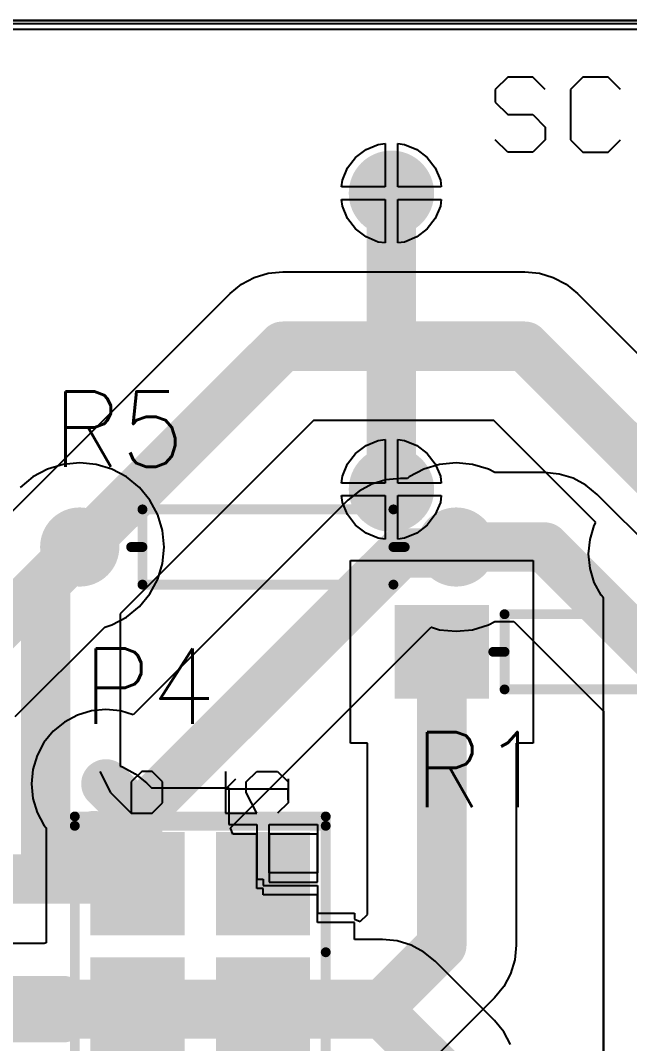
# Paper-space layout 'Bloco da legenda ISO A3' of a CAD drawing. Header units: millimetres. Extents: x 0 to 420, y 0 to 297.
# Drawn here: x 236.73 to 249.06, y 94.66 to 115.39 of the extents above; entities that cross this region are included whole.
import ezdxf

# ---------------------------------------------------------------- set-up
doc = ezdxf.new("R2010")
doc.units = ezdxf.units.MM
for name, color, linetype in [('1', 7, 'Continuous'), ('BottomLayer', 5, 'Continuous'), ('BottomSolder', 6, 'Continuous'), ('MultiLayer', 9, 'Continuous'), ('PadHoleLayer', 156, 'Continuous'), ('TopLayer', 1, 'Continuous'), ('TopOverlay', 40, 'Continuous'), ('TopSolder', 216, 'Continuous')]:
    doc.layers.add(name, color=color, linetype=linetype)
doc.styles.get("Standard").update_dxf_attribs({"font": 'simplex.shx'})

# ---------------------------------------------------------------- blocks, each defined once
blk = doc.blocks.new('HDR2X3_8')
at = {"layer": 'BottomLayer'}
for points in [[(-0.85, 1.69), (0.85, 1.69), (-0.85, 3.39), (0.85, 3.39)], [(1.69, 1.69), (3.39, 1.69), (1.69, 3.39), (3.39, 3.39)], [(4.23, 1.69), (5.93, 1.69), (4.23, 3.39), (5.93, 3.39)], [(-0.85, -0.85), (0.85, -0.85), (-0.85, 0.85), (0.85, 0.85)], [(1.69, -0.85), (3.39, -0.85), (1.69, 0.85), (3.39, 0.85)], [(4.23, -0.85), (5.93, -0.85), (4.23, 0.85), (5.93, 0.85)]]:
    blk.add_solid(points, dxfattribs=at)
at = {"layer": 'BottomSolder'}
for points in [[(-0.952, 1.588), (0.952, 1.588), (-0.952, 3.492), (0.952, 3.492)], [(1.588, 1.588), (3.492, 1.588), (1.588, 3.492), (3.492, 3.492)], [(4.128, 1.588), (6.032, 1.588), (4.128, 3.492), (6.032, 3.492)], [(-0.952, -0.952), (0.952, -0.952), (-0.952, 0.952), (0.952, 0.952)], [(1.588, -0.952), (3.492, -0.952), (1.588, 0.952), (3.492, 0.952)], [(4.128, -0.952), (6.032, -0.952), (4.128, 0.952), (6.032, 0.952)]]:
    blk.add_solid(points, dxfattribs=at)
at = {"layer": 'MultiLayer'}
for points in [[(-0.85, 1.69), (0.85, 1.69), (-0.85, 3.39), (0.85, 3.39)], [(1.69, 1.69), (3.39, 1.69), (1.69, 3.39), (3.39, 3.39)], [(4.23, 1.69), (5.93, 1.69), (4.23, 3.39), (5.93, 3.39)], [(-0.85, -0.85), (0.85, -0.85), (-0.85, 0.85), (0.85, 0.85)], [(1.69, -0.85), (3.39, -0.85), (1.69, 0.85), (3.39, 0.85)], [(4.23, -0.85), (5.93, -0.85), (4.23, 0.85), (5.93, 0.85)]]:
    blk.add_solid(points, dxfattribs=at)
at = {"layer": 'PadHoleLayer', "const_width": 0.6}
for points in [[(-0.3, 2.54, 1), (0.3, 2.54, 1)], [(2.24, 2.54, 1), (2.84, 2.54, 1)], [(4.78, 2.54, 1), (5.38, 2.54, 1)], [(-0.3, 0, 1), (0.3, 0, 1)], [(2.24, 0, 1), (2.84, 0, 1)], [(4.78, 0, 1), (5.38, 0, 1)]]:
    blk.add_lwpolyline(points, format="xyb", close=True, dxfattribs=at)
at = {"layer": 'TopLayer'}
for points in [[(-0.85, 1.69), (0.85, 1.69), (-0.85, 3.39), (0.85, 3.39)], [(1.69, 1.69), (3.39, 1.69), (1.69, 3.39), (3.39, 3.39)], [(4.23, 1.69), (5.93, 1.69), (4.23, 3.39), (5.93, 3.39)], [(-0.85, -0.85), (0.85, -0.85), (-0.85, 0.85), (0.85, 0.85)], [(1.69, -0.85), (3.39, -0.85), (1.69, 0.85), (3.39, 0.85)], [(4.23, -0.85), (5.93, -0.85), (4.23, 0.85), (5.93, 0.85)]]:
    blk.add_solid(points, dxfattribs=at)
at = {"layer": 'TopOverlay'}
for p, q in [((7.45, 3.302), (7.027, 3.09)), ((7.027, 3.09), (6.604, 2.667)), ((6.604, 2.667), (6.604, 2.244)), ((7.239, 2.667), (6.604, 2.667)), ((7.45, 2.455), (7.239, 2.667)), ((7.45, 2.244), (7.45, 2.455)), ((6.604, 2.244), (6.816, 2.032)), ((7.239, 2.032), (7.45, 2.244)), ((6.816, 2.032), (7.239, 2.032)), ((-1.82, 0.762), (-2.032, 0.55)), ((-1.82, -0.508), (-1.82, 0.762)), ((7.45, 0.762), (6.604, 0.762)), ((6.604, 0.762), (6.604, 0.127)), ((6.604, 0.127), (7.027, 0.338)), ((7.027, 0.338), (7.239, 0.338)), ((7.239, 0.338), (7.45, 0.127)), ((7.45, 0.127), (7.45, -0.296)), ((6.816, -0.508), (6.604, -0.296)), ((7.45, -0.296), (7.239, -0.508)), ((-2.032, -0.508), (-1.609, -0.508)), ((-1.609, -0.508), (-1.82, -0.508)), ((7.239, -0.508), (6.816, -0.508))]:
    blk.add_line(p, q, dxfattribs=at)
at = {"layer": 'TopOverlay', "const_width": 0.2}
for points in [[(-1.27, 3.81), (-1.27, -1.27)], [(-1.27, 3.81), (6.35, 3.81)], [(6.35, 3.81), (6.35, -1.27)], [(-1.27, -1.27), (6.35, -1.27)], [(1.482, -1.27), (6.35, -1.27)]]:
    blk.add_lwpolyline(points, dxfattribs=at)
at = {"layer": 'TopOverlay', "const_width": 0.1}
for points in [[(-1.32, 3.81, 1), (-1.22, 3.81, 1)], [(-1.32, 3.81, 1), (-1.22, 3.81, 1)], [(6.3, 3.81, 1), (6.4, 3.81, 1)], [(6.3, 3.81, 1), (6.4, 3.81, 1)], [(-1.32, -1.27, 1), (-1.22, -1.27, 1)], [(-1.32, -1.27, 1), (-1.22, -1.27, 1)], [(1.432, -1.27, 1), (1.532, -1.27, 1)], [(6.3, -1.27, 1), (6.4, -1.27, 1)], [(6.3, -1.27, 1), (6.4, -1.27, 1)], [(6.3, -1.27, 1), (6.4, -1.27, 1)]]:
    blk.add_lwpolyline(points, format="xyb", close=True, dxfattribs=at)
at = {"layer": 'TopSolder'}
for points in [[(-0.952, 1.588), (0.952, 1.588), (-0.952, 3.492), (0.952, 3.492)], [(1.588, 1.588), (3.492, 1.588), (1.588, 3.492), (3.492, 3.492)], [(4.128, 1.588), (6.032, 1.588), (4.128, 3.492), (6.032, 3.492)], [(-0.952, -0.952), (0.952, -0.952), (-0.952, 0.952), (0.952, 0.952)], [(1.588, -0.952), (3.492, -0.952), (1.588, 0.952), (3.492, 0.952)], [(4.128, -0.952), (6.032, -0.952), (4.128, 0.952), (6.032, 0.952)]]:
    blk.add_solid(points, dxfattribs=at)
blk = doc.blocks.new('AXIAL_0_3_18')
at = {"layer": 'BottomLayer', "const_width": 0.7}
for points in [[(-4.16, 0, 1), (-3.46, 0, 1)], [(3.46, 0, 1), (4.16, 0, 1)]]:
    blk.add_lwpolyline(points, format="xyb", close=True, dxfattribs=at)
at = {"layer": 'BottomSolder', "const_width": 0.802}
for points in [[(-4.211, 0, 1), (-3.409, 0, 1)], [(3.409, 0, 1), (4.211, 0, 1)]]:
    blk.add_lwpolyline(points, format="xyb", close=True, dxfattribs=at)
at = {"layer": 'MultiLayer', "const_width": 0.7}
for points in [[(-4.16, 0, 1), (-3.46, 0, 1)], [(3.46, 0, 1), (4.16, 0, 1)]]:
    blk.add_lwpolyline(points, format="xyb", close=True, dxfattribs=at)
at = {"layer": 'PadHoleLayer', "const_width": 0.425}
for points in [[(-4.023, 0, 1), (-3.598, 0, 1)], [(3.597, 0, 1), (4.022, 0, 1)]]:
    blk.add_lwpolyline(points, format="xyb", close=True, dxfattribs=at)
at = {"layer": 'TopLayer', "const_width": 0.7}
for points in [[(-4.16, 0, 1), (-3.46, 0, 1)], [(3.46, 0, 1), (4.16, 0, 1)]]:
    blk.add_lwpolyline(points, format="xyb", close=True, dxfattribs=at)
at = {"layer": 'TopOverlay', "const_width": 0.2}
for points in [[(2.54, 0.762), (-2.54, 0.762)], [(-2.54, 0.762), (-2.54, -0.762)], [(2.54, 0.762), (2.54, 0)], [(-2.54, 0), (-2.769, 0)], [(2.54, 0), (2.54, -0.762)], [(2.769, 0), (2.54, 0)], [(2.54, -0.762), (-2.54, -0.762)]]:
    blk.add_lwpolyline(points, dxfattribs=at)
at = {"layer": 'TopOverlay', "const_width": 0.1}
for points in [[(-2.59, 0.762, 1), (-2.49, 0.762, 1)], [(-2.59, 0.762, 1), (-2.49, 0.762, 1)], [(2.49, 0.762, 1), (2.59, 0.762, 1)], [(2.49, 0.762, 1), (2.59, 0.762, 1)], [(-2.819, 0, 1), (-2.719, 0, 1)], [(-2.59, 0, 1), (-2.49, 0, 1)], [(2.49, 0, 1), (2.59, 0, 1)], [(2.49, 0, 1), (2.59, 0, 1)], [(2.49, 0, 1), (2.59, 0, 1)], [(2.719, 0, 1), (2.819, 0, 1)], [(-2.59, -0.762, 1), (-2.49, -0.762, 1)], [(-2.59, -0.762, 1), (-2.49, -0.762, 1)], [(2.49, -0.762, 1), (2.59, -0.762, 1)], [(2.49, -0.762, 1), (2.59, -0.762, 1)]]:
    blk.add_lwpolyline(points, format="xyb", close=True, dxfattribs=at)
at = {"layer": 'TopSolder', "const_width": 0.802}
for points in [[(-4.211, 0, 1), (-3.409, 0, 1)], [(3.409, 0, 1), (4.211, 0, 1)]]:
    blk.add_lwpolyline(points, format="xyb", close=True, dxfattribs=at)
blk = doc.blocks.new('AXIAL_0_3_11')
at = {"layer": 'BottomLayer'}
for points in [[(-4.66, -0.85), (-2.96, -0.85), (-4.66, 0.85), (-2.96, 0.85)], [(2.96, -0.85), (4.66, -0.85), (2.96, 0.85), (4.66, 0.85)]]:
    blk.add_solid(points, dxfattribs=at)
at = {"layer": 'BottomSolder'}
for points in [[(-4.762, -0.952), (-2.858, -0.952), (-4.762, 0.952), (-2.858, 0.952)], [(2.858, -0.952), (4.762, -0.952), (2.858, 0.952), (4.762, 0.952)]]:
    blk.add_solid(points, dxfattribs=at)
at = {"layer": 'MultiLayer'}
for points in [[(-4.66, -0.85), (-2.96, -0.85), (-4.66, 0.85), (-2.96, 0.85)], [(2.96, -0.85), (4.66, -0.85), (2.96, 0.85), (4.66, 0.85)]]:
    blk.add_solid(points, dxfattribs=at)
at = {"layer": 'PadHoleLayer', "const_width": 0.6}
for points in [[(-4.11, 0, 1), (-3.51, 0, 1)], [(3.51, 0, 1), (4.11, 0, 1)]]:
    blk.add_lwpolyline(points, format="xyb", close=True, dxfattribs=at)
at = {"layer": 'TopLayer'}
for points in [[(-4.66, -0.85), (-2.96, -0.85), (-4.66, 0.85), (-2.96, 0.85)], [(2.96, -0.85), (4.66, -0.85), (2.96, 0.85), (4.66, 0.85)]]:
    blk.add_solid(points, dxfattribs=at)
at = {"layer": 'TopOverlay', "const_width": 0.2}
for points in [[(2.54, 0.762), (-2.54, 0.762)], [(-2.54, 0.762), (-2.54, -0.762)], [(2.54, 0.762), (2.54, 0)], [(-2.54, 0), (-2.769, 0)], [(2.54, 0), (2.54, -0.762)], [(2.769, 0), (2.54, 0)], [(2.54, -0.762), (-2.54, -0.762)]]:
    blk.add_lwpolyline(points, dxfattribs=at)
at = {"layer": 'TopOverlay', "const_width": 0.1}
for points in [[(-2.59, 0.762, 1), (-2.49, 0.762, 1)], [(-2.59, 0.762, 1), (-2.49, 0.762, 1)], [(2.49, 0.762, 1), (2.59, 0.762, 1)], [(2.49, 0.762, 1), (2.59, 0.762, 1)], [(-2.819, 0, 1), (-2.719, 0, 1)], [(-2.59, 0, 1), (-2.49, 0, 1)], [(2.49, 0, 1), (2.59, 0, 1)], [(2.49, 0, 1), (2.59, 0, 1)], [(2.49, 0, 1), (2.59, 0, 1)], [(2.719, 0, 1), (2.819, 0, 1)], [(-2.59, -0.762, 1), (-2.49, -0.762, 1)], [(-2.59, -0.762, 1), (-2.49, -0.762, 1)], [(2.49, -0.762, 1), (2.59, -0.762, 1)], [(2.49, -0.762, 1), (2.59, -0.762, 1)]]:
    blk.add_lwpolyline(points, format="xyb", close=True, dxfattribs=at)
at = {"layer": 'TopSolder'}
for points in [[(-4.762, -0.952), (-2.858, -0.952), (-4.762, 0.952), (-2.858, 0.952)], [(2.858, -0.952), (4.762, -0.952), (2.858, 0.952), (4.762, 0.952)]]:
    blk.add_solid(points, dxfattribs=at)

psp = doc.layouts.new('Bloco da legenda ISO A3')

# ---------------------------------------------------------------- linework, layer by layer
for p, q in [((225.736, 115.39), (327.736, 115.39)), ((225.736, 115.39), (327.736, 115.39)), ((327.736, 115.32), (225.736, 115.32))]:
    psp.add_line(p, q)
at = {"layer": '1'}
for p, q in [((270.636, 115.39), (225.736, 115.39)), ((225.736, 115.39), (327.736, 115.39)), ((270.636, 115.39), (225.736, 115.39)), ((225.736, 115.39), (327.736, 115.39)), ((243.723, 112.778), (243.97, 112.88)), ((243.97, 112.88), (244.109, 112.898)), ((244.109, 112.898), (244.109, 112.017)), ((244.363, 112.898), (244.501, 112.88)), ((244.363, 112.017), (244.363, 112.898)), ((244.501, 112.88), (244.748, 112.778)), ((243.348, 112.403), (243.511, 112.615)), ((243.511, 112.615), (243.723, 112.778)), ((244.748, 112.778), (244.96, 112.615)), ((244.96, 112.615), (245.123, 112.403)), ((243.246, 112.156), (243.348, 112.403)), ((245.123, 112.403), (245.226, 112.156)), ((243.228, 112.017), (243.246, 112.156)), ((244.109, 112.017), (243.228, 112.017)), ((245.244, 112.017), (244.363, 112.017)), ((245.226, 112.156), (245.244, 112.017)), ((243.228, 111.763), (244.109, 111.763)), ((243.246, 111.625), (243.228, 111.763)), ((244.109, 111.763), (244.109, 110.882)), ((244.363, 111.763), (245.244, 111.763)), ((244.363, 110.882), (244.363, 111.763)), ((245.244, 111.763), (245.226, 111.625)), ((243.348, 111.378), (243.246, 111.625)), ((245.226, 111.625), (245.123, 111.378)), ((243.511, 111.166), (243.348, 111.378)), ((245.123, 111.378), (244.96, 111.166)), ((243.723, 111.003), (243.511, 111.166)), ((244.96, 111.166), (244.748, 111.003)), ((243.97, 110.9), (243.723, 111.003)), ((244.748, 111.003), (244.501, 110.9)), ((244.109, 110.882), (243.97, 110.9)), ((244.501, 110.9), (244.363, 110.882)), ((241.742, 110.269), (242.036, 110.298)), ((242.036, 110.298), (246.936, 110.298)), ((246.936, 110.298), (247.23, 110.269)), ((241.198, 110.044), (241.459, 110.183)), ((241.459, 110.183), (241.742, 110.269)), ((247.23, 110.269), (247.513, 110.183)), ((247.513, 110.183), (247.773, 110.044)), ((240.97, 109.856), (241.198, 110.044)), ((247.773, 110.044), (248.001, 109.856)), ((236.17, 105.056), (240.97, 109.856)), ((240.97, 109.856), (240.97, 109.856)), ((248.001, 109.856), (251.101, 106.756)), ((242.66, 107.283), (238.743, 103.366)), ((246.311, 107.283), (242.66, 107.283)), ((248.376, 105.218), (246.311, 107.283)), ((243.511, 106.615), (243.723, 106.778)), ((243.723, 106.778), (243.97, 106.88)), ((243.97, 106.88), (244.109, 106.898)), ((244.109, 106.898), (244.109, 106.017)), ((244.363, 106.898), (244.501, 106.88)), ((244.363, 106.017), (244.363, 106.898)), ((244.501, 106.88), (244.748, 106.778)), ((244.748, 106.778), (244.96, 106.615)), ((243.348, 106.403), (243.511, 106.615)), ((244.96, 106.615), (245.123, 106.403)), ((243.246, 106.156), (243.348, 106.403)), ((245.123, 106.403), (245.226, 106.156)), ((243.228, 106.017), (243.246, 106.156)), ((245.226, 106.156), (245.244, 106.017)), ((244.109, 106.017), (243.228, 106.017)), ((245.244, 106.017), (244.363, 106.017)), ((243.228, 105.763), (244.109, 105.763)), ((243.246, 105.625), (243.228, 105.763)), ((244.109, 105.763), (244.109, 104.882)), ((244.363, 105.763), (245.244, 105.763)), ((244.363, 104.882), (244.363, 105.763)), ((245.244, 105.763), (245.226, 105.625)), ((243.348, 105.378), (243.246, 105.625)), ((245.226, 105.625), (245.123, 105.378)), ((243.511, 105.166), (243.348, 105.378)), ((245.123, 105.378), (244.96, 105.166)), ((243.723, 105.003), (243.511, 105.166)), ((244.96, 105.166), (244.748, 105.003)), ((248.257, 104.874), (248.343, 105.157)), ((248.343, 105.157), (248.376, 105.218)), ((243.97, 104.9), (243.723, 105.003)), ((244.748, 105.003), (244.501, 104.9)), ((244.109, 104.882), (243.97, 104.9)), ((244.501, 104.9), (244.363, 104.882)), ((248.228, 104.58), (248.257, 104.874)), ((248.257, 104.286), (248.228, 104.58)), ((243.406, 104.446), (247.106, 104.446)), ((243.406, 100.746), (243.406, 104.446)), ((247.106, 104.446), (247.106, 100.746)), ((248.343, 104.003), (248.257, 104.286)), ((248.482, 103.743), (248.343, 104.003)), ((248.528, 103.687), (248.482, 103.743)), ((248.528, 89.315), (248.528, 103.687)), ((238.743, 103.366), (238.743, 100.279)), ((243.748, 100.746), (243.406, 100.746)), ((243.748, 97.275), (243.748, 100.746)), ((246.763, 100.746), (246.763, 96.65)), ((247.106, 100.746), (246.763, 100.746)), ((238.743, 100.279), (238.791, 100.265)), ((238.791, 100.265), (239.051, 100.126)), ((239.051, 100.126), (239.279, 99.938)), ((239.279, 99.938), (239.377, 99.84)), ((239.377, 99.84), (240.946, 99.84)), ((240.946, 99.84), (240.946, 99.094)), ((240.946, 99.094), (241.509, 99.094)), ((241.509, 99.094), (241.509, 97.99)), ((241.763, 99.094), (242.74, 99.094)), ((241.763, 98.117), (241.763, 99.094)), ((242.74, 99.094), (242.74, 98.117)), ((242.74, 98.117), (241.763, 98.117)), ((241.509, 97.99), (241.636, 97.99)), ((241.636, 97.99), (241.636, 97.863)), ((241.636, 97.863), (242.74, 97.863)), ((242.74, 97.863), (242.74, 97.3)), ((242.74, 97.3), (243.486, 97.3)), ((243.486, 97.3), (243.486, 97.178)), ((243.603, 97.129), (243.748, 97.275)), ((243.486, 97.178), (243.603, 97.129)), ((246.763, 96.65), (246.734, 96.356)), ((246.734, 96.356), (246.648, 96.073)), ((246.648, 96.073), (246.509, 95.813)), ((246.509, 95.813), (246.321, 95.584)), ((246.321, 95.584), (245.121, 94.385))]:
    psp.add_line(p, q, dxfattribs=at)
for points, const_width in [([(243.804, 111.89, -1), (244.668, 111.89, -1)], 0.864), ([(243.804, 111.89, -1), (244.668, 111.89, -1)], 0.864), ([(243.855, 111.89, -1), (244.617, 111.89, -1)], 0.762), ([(243.855, 111.89, -1), (244.617, 111.89, -1)], 0.762), ([(243.855, 111.89, -1), (244.617, 111.89, -1)], 0.762), ([(243.986, 111.89, -1), (244.486, 111.89, -1)], 0.5), ([(244.045, 111.89, -1), (244.426, 111.89, -1)], 0.381), ([(241.786, 108.79, -1), (242.286, 108.79, -1)], 0.5), ([(241.786, 108.79, -1), (242.286, 108.79, -1)], 0.5), ([(246.686, 108.79, -1), (247.186, 108.79, -1)], 0.5), ([(246.686, 108.79, -1), (247.186, 108.79, -1)], 0.5), ([(243.804, 105.89, -1), (244.668, 105.89, -1)], 0.864), ([(243.804, 105.89, -1), (244.668, 105.89, -1)], 0.864), ([(243.855, 105.89, -1), (244.617, 105.89, -1)], 0.762), ([(243.855, 105.89, -1), (244.617, 105.89, -1)], 0.762), ([(243.855, 105.89, -1), (244.617, 105.89, -1)], 0.762), ([(243.986, 105.89, -1), (244.486, 105.89, -1)], 0.5), ([(244.045, 105.89, -1), (244.426, 105.89, -1)], 0.381), ([(236.986, 103.99, -1), (237.486, 103.99, -1)], 0.5), ([(236.986, 103.99, -1), (237.486, 103.99, -1)], 0.5), ([(245.006, 102.596, -1), (245.506, 102.596, -1)], 0.5), ([(237.964, 98.872, -1), (238.464, 98.872, -1)], 0.5), ([(236.986, 97.99, -1), (237.486, 97.99, -1)], 0.5), ([(236.986, 97.99, -1), (237.486, 97.99, -1)], 0.5), ([(236.986, 97.99, -1), (237.486, 97.99, -1)], 0.5), ([(238.846, 97.99, -1), (239.346, 97.99, -1)], 0.5), ([(238.846, 97.99, -1), (239.346, 97.99, -1)], 0.5), ([(245.006, 96.65, -1), (245.506, 96.65, -1)], 0.5), ([(245.006, 96.65, -1), (245.506, 96.65, -1)], 0.5), ([(237.336, 95.53, -1), (237.836, 95.53, -1)], 0.5), ([(237.336, 95.53, -1), (237.836, 95.53, -1)], 0.5), ([(237.416, 95.45, -1), (237.916, 95.45, -1)], 0.5), ([(237.416, 95.45, -1), (237.916, 95.45, -1)], 0.5), ([(238.846, 95.45, -1), (239.346, 95.45, -1)], 0.5), ([(238.846, 95.45, -1), (239.346, 95.45, -1)], 0.5), ([(241.386, 95.45, -1), (241.886, 95.45, -1)], 0.5), ([(241.386, 95.45, -1), (241.886, 95.45, -1)], 0.5), ([(243.806, 95.45, -1), (244.306, 95.45, -1)], 0.5), ([(243.806, 95.45, -1), (244.306, 95.45, -1)], 0.5)]:
    psp.add_lwpolyline(points, format="xyb", close=True, dxfattribs=dict(at, const_width=const_width))
at = {"layer": '1', "const_width": 1}
for points in [[(244.236, 111.89), (244.236, 105.89)], [(237.236, 103.99), (242.036, 108.79)], [(242.036, 108.79), (246.936, 108.79)], [(246.936, 108.79), (250.036, 105.69)], [(237.236, 103.99), (237.236, 97.99)], [(245.256, 102.596), (245.256, 96.65)], [(238.214, 98.872), (239.096, 97.99)], [(233.116, 97.99), (237.236, 97.99)], [(237.236, 97.99), (239.096, 97.99)], [(244.056, 95.45), (245.256, 96.65)], [(233.036, 95.53), (237.586, 95.53)], [(237.586, 95.53), (237.666, 95.45)], [(237.666, 95.45), (239.096, 95.45)], [(239.096, 95.45), (241.636, 95.45)], [(241.636, 95.45), (244.056, 95.45)]]:
    psp.add_lwpolyline(points, dxfattribs=at)
at = {"layer": 'BottomLayer'}
for p, q in [((270.636, 115.39), (225.736, 115.39)), ((270.636, 115.39), (225.736, 115.39)), ((225.736, 115.213), (259.636, 115.213)), ((243.723, 112.778), (243.97, 112.88)), ((243.97, 112.88), (244.109, 112.898)), ((244.109, 112.898), (244.109, 112.017)), ((244.363, 112.017), (244.363, 112.898)), ((244.363, 112.898), (244.501, 112.88)), ((244.501, 112.88), (244.748, 112.778)), ((243.348, 112.403), (243.511, 112.615)), ((243.511, 112.615), (243.723, 112.778)), ((244.748, 112.778), (244.96, 112.615)), ((244.96, 112.615), (245.123, 112.403)), ((243.246, 112.156), (243.348, 112.403)), ((245.123, 112.403), (245.226, 112.156)), ((243.228, 112.017), (243.246, 112.156)), ((244.109, 112.017), (243.228, 112.017)), ((245.244, 112.017), (244.363, 112.017)), ((245.226, 112.156), (245.244, 112.017)), ((243.246, 111.625), (243.228, 111.763)), ((243.228, 111.763), (244.109, 111.763)), ((244.109, 111.763), (244.109, 110.882)), ((244.363, 110.882), (244.363, 111.763)), ((244.363, 111.763), (245.244, 111.763)), ((245.244, 111.763), (245.226, 111.625)), ((243.348, 111.378), (243.246, 111.625)), ((245.226, 111.625), (245.123, 111.378)), ((243.511, 111.166), (243.348, 111.378)), ((245.123, 111.378), (244.96, 111.166)), ((243.723, 111.003), (243.511, 111.166)), ((244.96, 111.166), (244.748, 111.003)), ((243.97, 110.9), (243.723, 111.003)), ((244.748, 111.003), (244.501, 110.9)), ((244.109, 110.882), (243.97, 110.9)), ((244.501, 110.9), (244.363, 110.882)), ((241.742, 110.269), (242.036, 110.298)), ((242.036, 110.298), (246.936, 110.298)), ((246.936, 110.298), (247.23, 110.269)), ((241.198, 110.044), (241.459, 110.183)), ((241.459, 110.183), (241.742, 110.269)), ((247.23, 110.269), (247.513, 110.183)), ((247.513, 110.183), (247.773, 110.044)), ((240.97, 109.856), (241.198, 110.044)), ((247.773, 110.044), (248.001, 109.856)), ((236.17, 105.056), (240.97, 109.856)), ((240.97, 109.856), (240.97, 109.856)), ((248.001, 109.856), (251.101, 106.756)), ((242.66, 107.283), (238.743, 103.366)), ((246.311, 107.283), (242.66, 107.283)), ((248.376, 105.218), (246.311, 107.283)), ((243.511, 106.615), (243.723, 106.778)), ((243.723, 106.778), (243.97, 106.88)), ((243.97, 106.88), (244.109, 106.898)), ((244.109, 106.898), (244.109, 106.017)), ((244.363, 106.017), (244.363, 106.898)), ((244.363, 106.898), (244.501, 106.88)), ((244.501, 106.88), (244.748, 106.778)), ((244.748, 106.778), (244.96, 106.615)), ((243.348, 106.403), (243.511, 106.615)), ((244.96, 106.615), (245.123, 106.403)), ((237.592, 106.395), (237.272, 106.298)), ((237.926, 106.428), (237.592, 106.395)), ((238.259, 106.395), (237.926, 106.428)), ((238.579, 106.298), (238.259, 106.395)), ((243.246, 106.156), (243.348, 106.403)), ((245.212, 106.395), (244.892, 106.298)), ((245.123, 106.403), (245.226, 106.156)), ((245.546, 106.428), (245.212, 106.395)), ((245.879, 106.395), (245.546, 106.428)), ((246.199, 106.298), (245.879, 106.395)), ((237.272, 106.298), (236.977, 106.14)), ((238.875, 106.14), (238.579, 106.298)), ((243.228, 106.017), (243.246, 106.156)), ((244.892, 106.298), (244.597, 106.14)), ((245.226, 106.156), (245.244, 106.017)), ((246.332, 106.227), (246.199, 106.298)), ((247.336, 106.227), (246.332, 106.227)), ((247.63, 106.198), (247.336, 106.227)), ((247.913, 106.112), (247.63, 106.198)), ((236.977, 106.14), (236.718, 105.928)), ((239.134, 105.928), (238.875, 106.14)), ((244.109, 106.017), (243.228, 106.017)), ((243.84, 105.994), (243.58, 105.854)), ((244.123, 106.079), (243.84, 105.994)), ((244.417, 106.108), (244.123, 106.079)), ((245.244, 106.017), (244.363, 106.017)), ((244.558, 106.108), (244.417, 106.108)), ((244.597, 106.14), (244.558, 106.108)), ((248.173, 105.973), (247.913, 106.112)), ((248.401, 105.786), (248.173, 105.973)), ((239.346, 105.669), (239.134, 105.928)), ((243.246, 105.625), (243.228, 105.763)), ((243.228, 105.763), (244.109, 105.763)), ((243.58, 105.854), (243.351, 105.667)), ((244.109, 105.763), (244.109, 104.882)), ((244.363, 104.882), (244.363, 105.763)), ((244.363, 105.763), (245.244, 105.763)), ((245.244, 105.763), (245.226, 105.625)), ((251.101, 103.086), (248.401, 105.786)), ((243.351, 105.667), (239.005, 101.321)), ((239.504, 105.373), (239.346, 105.669)), ((243.348, 105.378), (243.246, 105.625)), ((245.226, 105.625), (245.123, 105.378)), ((239.601, 105.053), (239.504, 105.373)), ((243.511, 105.166), (243.348, 105.378)), ((245.123, 105.378), (244.96, 105.166)), ((243.723, 105.003), (243.511, 105.166)), ((244.96, 105.166), (244.748, 105.003)), ((248.257, 104.874), (248.343, 105.157)), ((248.343, 105.157), (248.376, 105.218)), ((239.634, 104.72), (239.601, 105.053)), ((243.97, 104.9), (243.723, 105.003)), ((244.748, 105.003), (244.501, 104.9)), ((239.601, 104.386), (239.634, 104.72)), ((244.109, 104.882), (243.97, 104.9)), ((244.501, 104.9), (244.363, 104.882)), ((248.228, 104.58), (248.257, 104.874)), ((248.257, 104.286), (248.228, 104.58)), ((239.504, 104.066), (239.601, 104.386)), ((243.406, 100.746), (243.406, 104.446)), ((243.406, 104.446), (247.106, 104.446)), ((247.106, 104.446), (247.106, 100.746)), ((248.343, 104.003), (248.257, 104.286)), ((239.346, 103.771), (239.504, 104.066)), ((248.482, 103.743), (248.343, 104.003)), ((239.134, 103.512), (239.346, 103.771)), ((248.528, 103.687), (248.482, 103.743)), ((248.528, 89.315), (248.528, 103.687)), ((238.875, 103.299), (239.134, 103.512)), ((238.579, 103.142), (238.875, 103.299)), ((238.743, 103.366), (238.743, 100.279)), ((236.621, 101.284), (238.435, 103.098)), ((238.435, 103.098), (238.579, 103.142)), ((240.978, 99.031), (245.041, 103.094)), ((245.041, 103.094), (245.05, 103.094)), ((245.05, 103.094), (245.212, 103.044)), ((245.212, 103.044), (245.546, 103.012)), ((245.546, 103.012), (245.879, 103.044)), ((245.879, 103.044), (246.199, 103.142)), ((246.199, 103.142), (246.332, 103.212)), ((246.332, 103.212), (246.711, 103.212)), ((246.711, 103.212), (248.528, 101.395)), ((238.162, 101.398), (237.879, 101.312)), ((238.456, 101.427), (238.162, 101.398)), ((238.75, 101.398), (238.456, 101.427)), ((239.005, 101.321), (238.75, 101.398)), ((248.528, 101.395), (248.528, 87.023)), ((237.618, 101.173), (237.39, 100.986)), ((237.879, 101.312), (237.618, 101.173)), ((237.39, 100.986), (237.202, 100.757)), ((237.202, 100.757), (237.063, 100.497)), ((243.748, 100.746), (243.406, 100.746)), ((243.748, 97.275), (243.748, 100.746)), ((247.106, 100.746), (246.763, 100.746)), ((246.763, 100.746), (246.763, 96.65)), ((237.063, 100.497), (236.977, 100.214)), ((236.977, 100.214), (236.948, 99.92)), ((238.743, 100.279), (238.791, 100.265)), ((238.791, 100.265), (239.051, 100.126)), ((239.051, 100.126), (239.279, 99.938)), ((239.279, 99.938), (239.377, 99.84)), ((236.948, 99.92), (236.977, 99.626)), ((239.377, 99.84), (240.946, 99.84)), ((240.946, 99.84), (240.946, 99.094)), ((236.977, 99.626), (237.063, 99.343)), ((237.063, 99.343), (237.202, 99.082)), ((237.202, 99.082), (237.246, 99.03)), ((237.246, 99.03), (237.246, 97.11)), ((240.946, 99.094), (241.509, 99.094)), ((241.024, 98.904), (240.978, 99.031)), ((241.509, 98.904), (241.024, 98.904)), ((241.509, 99.094), (241.509, 97.99)), ((241.509, 97.8), (241.509, 98.904)), ((241.763, 98.117), (241.763, 99.094)), ((241.763, 99.094), (242.74, 99.094)), ((242.74, 98.904), (241.763, 98.904)), ((241.763, 98.904), (241.763, 97.927)), ((242.74, 99.094), (242.74, 98.117)), ((242.74, 97.927), (242.74, 98.904)), ((242.74, 98.117), (241.763, 98.117)), ((241.509, 97.99), (241.636, 97.99)), ((241.636, 97.99), (241.636, 97.863)), ((241.636, 97.863), (242.74, 97.863)), ((241.763, 97.927), (242.74, 97.927)), ((242.74, 97.863), (242.74, 97.3)), ((241.636, 97.8), (241.509, 97.8)), ((241.636, 97.673), (241.636, 97.8)), ((242.74, 97.673), (241.636, 97.673)), ((242.74, 97.11), (242.74, 97.673)), ((242.74, 97.3), (243.486, 97.3)), ((243.486, 97.3), (243.486, 97.178)), ((243.603, 97.129), (243.748, 97.275)), ((237.246, 97.11), (237.246, 96.7)), ((243.486, 97.11), (242.74, 97.11)), ((243.486, 97.178), (243.603, 97.129)), ((243.486, 96.767), (243.486, 97.11)), ((237.204, 96.687), (234.886, 96.687)), ((237.246, 96.7), (237.204, 96.687)), ((244.056, 96.767), (243.486, 96.767)), ((244.35, 96.738), (244.056, 96.767)), ((244.633, 96.652), (244.35, 96.738)), ((244.893, 96.513), (244.633, 96.652)), ((246.763, 96.65), (246.734, 96.356)), ((245.121, 96.326), (244.893, 96.513)), ((246.321, 95.126), (245.121, 96.326)), ((246.734, 96.356), (246.648, 96.073)), ((246.648, 96.073), (246.509, 95.813)), ((246.509, 95.813), (246.321, 95.584)), ((246.321, 95.584), (245.121, 94.385)), ((246.509, 94.897), (246.321, 95.126)), ((246.648, 94.637), (246.509, 94.897))]:
    psp.add_line(p, q, dxfattribs=at)
for points, const_width in [([(243.855, 111.89, -1), (244.617, 111.89, -1)], 0.762), ([(241.786, 108.79, -1), (242.286, 108.79, -1)], 0.5), ([(241.786, 108.79, -1), (242.286, 108.79, -1)], 0.5), ([(246.686, 108.79, -1), (247.186, 108.79, -1)], 0.5), ([(246.686, 108.79, -1), (247.186, 108.79, -1)], 0.5), ([(243.855, 105.89, -1), (244.617, 105.89, -1)], 0.762), ([(237.676, 104.72, 1), (238.176, 104.72, 1)], 0.5), ([(245.296, 104.72, 1), (245.796, 104.72, 1)], 0.5), ([(247.086, 104.72, 1), (247.586, 104.72, 1)], 0.5), ([(247.086, 104.72, 1), (247.586, 104.72, 1)], 0.5), ([(244.167, 104.601, 1), (244.667, 104.601, 1)], 0.5), ([(244.167, 104.601, 1), (244.667, 104.601, 1)], 0.5), ([(245.129, 104.601, 1), (245.629, 104.601, 1)], 0.5), ([(236.986, 103.99, -1), (237.486, 103.99, -1)], 0.5), ([(236.986, 103.99, -1), (237.486, 103.99, -1)], 0.5), ([(245.006, 102.596, -1), (245.506, 102.596, -1)], 0.5), ([(238.206, 99.92, 1), (238.706, 99.92, 1)], 0.5), ([(238.846, 99.28, 1), (239.346, 99.28, 1)], 0.5), ([(238.846, 99.28, 1), (239.346, 99.28, 1)], 0.5), ([(238.846, 99.28, 1), (239.346, 99.28, 1)], 0.5), ([(237.964, 98.872, -1), (238.464, 98.872, -1)], 0.5), ([(236.986, 97.99, -1), (237.486, 97.99, -1)], 0.5), ([(236.986, 97.99, -1), (237.486, 97.99, -1)], 0.5), ([(236.986, 97.99, -1), (237.486, 97.99, -1)], 0.5), ([(238.846, 97.99, -1), (239.346, 97.99, -1)], 0.5), ([(238.846, 97.99, -1), (239.346, 97.99, -1)], 0.5), ([(238.846, 97.8, 1), (239.346, 97.8, 1)], 0.5), ([(245.006, 96.65, -1), (245.506, 96.65, -1)], 0.5), ([(245.006, 96.65, -1), (245.506, 96.65, -1)], 0.5), ([(237.336, 95.53, -1), (237.836, 95.53, -1)], 0.5), ([(237.336, 95.53, -1), (237.836, 95.53, -1)], 0.5), ([(237.416, 95.45, -1), (237.916, 95.45, -1)], 0.5), ([(237.416, 95.45, -1), (237.916, 95.45, -1)], 0.5), ([(238.846, 95.45, -1), (239.346, 95.45, -1)], 0.5), ([(238.846, 95.45, -1), (239.346, 95.45, -1)], 0.5), ([(241.386, 95.45, -1), (241.886, 95.45, -1)], 0.5), ([(241.386, 95.45, -1), (241.886, 95.45, -1)], 0.5), ([(243.806, 95.45, -1), (244.306, 95.45, -1)], 0.5), ([(243.806, 95.45, -1), (244.306, 95.45, -1)], 0.5), ([(237.336, 95.18, 1), (237.836, 95.18, 1)], 0.5), ([(237.336, 95.18, 1), (237.836, 95.18, 1)], 0.5), ([(237.416, 95.26, 1), (237.916, 95.26, 1)], 0.5), ([(237.416, 95.26, 1), (237.916, 95.26, 1)], 0.5), ([(238.846, 95.26, 1), (239.346, 95.26, 1)], 0.5), ([(238.846, 95.26, 1), (239.346, 95.26, 1)], 0.5), ([(241.386, 95.26, 1), (241.886, 95.26, 1)], 0.5), ([(241.386, 95.26, 1), (241.886, 95.26, 1)], 0.5), ([(243.806, 95.26, 1), (244.306, 95.26, 1)], 0.5), ([(243.806, 95.26, 1), (244.306, 95.26, 1)], 0.5)]:
    psp.add_lwpolyline(points, format="xyb", close=True, dxfattribs=dict(at, const_width=const_width))
at = {"layer": 'BottomLayer', "const_width": 1}
for points in [[(237.236, 103.99), (242.036, 108.79)], [(242.036, 108.79), (246.936, 108.79)], [(246.936, 108.79), (250.036, 105.69)], [(235.556, 102.35), (237.926, 104.72)], [(245.546, 104.72), (247.336, 104.72)], [(247.336, 104.72), (250.036, 102.02)], [(239.096, 99.28), (244.417, 104.601)], [(244.417, 104.601), (245.379, 104.601)], [(237.236, 103.99), (237.236, 97.99)], [(245.256, 102.596), (245.256, 96.65)], [(238.456, 99.92), (239.096, 99.28)], [(239.096, 97.8), (239.096, 99.28)], [(238.214, 98.872), (239.096, 97.99)], [(233.116, 97.99), (237.236, 97.99)], [(237.236, 97.99), (239.096, 97.99)], [(244.056, 95.45), (245.256, 96.65)], [(233.036, 95.53), (237.586, 95.53)], [(237.586, 95.53), (237.666, 95.45)], [(237.666, 95.45), (239.096, 95.45)], [(239.096, 95.45), (241.636, 95.45)], [(241.636, 95.45), (244.056, 95.45)], [(233.036, 95.18), (237.586, 95.18)], [(237.586, 95.18), (237.666, 95.26)], [(237.666, 95.26), (239.096, 95.26)], [(239.096, 95.26), (241.636, 95.26)], [(241.636, 95.26), (244.056, 95.26)], [(244.056, 95.26), (245.256, 94.06)]]:
    psp.add_lwpolyline(points, dxfattribs=at)
at = {"layer": 'BottomSolder', "const_width": 0.864}
for points in [[(243.804, 111.89, -1), (244.668, 111.89, -1)], [(243.804, 105.89, -1), (244.668, 105.89, -1)]]:
    psp.add_lwpolyline(points, format="xyb", close=True, dxfattribs=at)
at = {"layer": 'MultiLayer', "const_width": 0.762}
for points in [[(243.855, 111.89, -1), (244.617, 111.89, -1)], [(243.855, 105.89, -1), (244.617, 105.89, -1)]]:
    psp.add_lwpolyline(points, format="xyb", close=True, dxfattribs=at)
at = {"layer": 'PadHoleLayer', "const_width": 0.381}
for points in [[(244.045, 111.89, -1), (244.426, 111.89, -1)], [(244.045, 105.89, -1), (244.426, 105.89, -1)]]:
    psp.add_lwpolyline(points, format="xyb", close=True, dxfattribs=at)
at = {"layer": 'TopLayer'}
for points, const_width in [([(243.855, 111.89, -1), (244.617, 111.89, -1)], 0.762), ([(243.986, 111.89, -1), (244.486, 111.89, -1)], 0.5), ([(243.855, 105.89, -1), (244.617, 105.89, -1)], 0.762), ([(243.986, 105.89, -1), (244.486, 105.89, -1)], 0.5)]:
    psp.add_lwpolyline(points, format="xyb", close=True, dxfattribs=dict(at, const_width=const_width))
at = {"layer": 'TopLayer', "const_width": 1}
psp.add_lwpolyline([(244.236, 111.89), (244.236, 105.89)], dxfattribs=at)
at = {"layer": 'TopOverlay'}
for p, q in [((246.59, 114.243), (246.336, 113.989)), ((247.097, 114.243), (246.59, 114.243)), ((247.351, 113.989), (247.097, 114.243)), ((248.113, 114.243), (247.859, 113.989)), ((248.621, 114.243), (248.113, 114.243)), ((248.875, 113.989), (248.621, 114.243)), ((246.336, 113.989), (246.336, 113.735)), ((247.859, 113.989), (247.859, 112.974)), ((246.336, 113.735), (246.59, 113.482)), ((246.59, 113.482), (247.097, 113.482)), ((247.097, 113.482), (247.351, 113.228)), ((247.351, 113.228), (247.351, 112.974)), ((246.59, 112.72), (246.336, 112.974)), ((247.351, 112.974), (247.097, 112.72)), ((247.859, 112.974), (248.113, 112.72)), ((248.621, 112.72), (248.875, 112.974)), ((247.097, 112.72), (246.59, 112.72)), ((248.113, 112.72), (248.621, 112.72))]:
    psp.add_line(p, q, dxfattribs=at)
at = {"layer": 'TopSolder', "const_width": 0.864}
for points in [[(243.804, 111.89, -1), (244.668, 111.89, -1)], [(243.804, 105.89, -1), (244.668, 105.89, -1)]]:
    psp.add_lwpolyline(points, format="xyb", close=True, dxfattribs=at)

# ---------------------------------------------------------------- block references
for name, p, rotation in [('AXIAL_0_3_18', (241.736, 104.72), 180), ('HDR2X3_8', (241.636, 92.72), 90)]:
    psp.add_blockref(name, p, dxfattribs=dict(rotation=rotation))
at = {"xscale": -1}
psp.add_blockref('AXIAL_0_3_11', (249.066, 102.596), dxfattribs=at)
at = {"xscale": -1, "rotation": 90}
psp.add_blockref('HDR2X3_8', (241.636, 97.99), dxfattribs=at)
at = {"layer": '1', "xscale": -1}
psp.add_blockref('AXIAL_0_3_11', (249.066, 102.596), dxfattribs=at)
at = {"layer": '1', "xscale": -1, "rotation": 90}
psp.add_blockref('HDR2X3_8', (241.636, 97.99), dxfattribs=at)

# ---------------------------------------------------------------- texts
at = {"layer": '1'}
psp.add_text('R1', height=1.524, dxfattribs=at).set_placement((244.697, 99.447))
at = {"layer": 'TopOverlay'}
for s, p in [('R5', (237.377, 106.345)), ('P4', (237.991, 101.14)), ('R1', (244.697, 99.447))]:
    psp.add_text(s, height=1.524, dxfattribs=at).set_placement(p)

doc.saveas('drawing.dxf')
